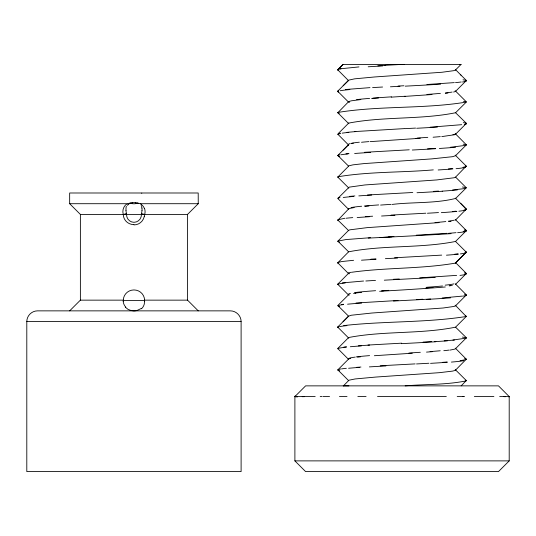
<?xml version="1.0" encoding="UTF-8"?>
<svg xmlns="http://www.w3.org/2000/svg" width="536" height="536" viewBox="0 0 536 536"><rect width="100%" height="100%" fill="white"/><g stroke="black" fill="none" stroke-linecap="round" stroke-linejoin="round"><path stroke-width="0.8" d="M69.66 310.86L80.38 300.147L80.38 214.42L69.667 203.707L69.66 192.994L198.206 192.994L198.246 203.707L187.526 214.42L80.393 214.42M123.24 301.205L123.3 300.147A10.646 10.425 0 0 1 133.953 289.942A10.646 10.425 0 0 1 144.593 300.147L144.666 301.205M360.808 99.569L351.294 100.822L349.01 101.451L348.521 102.081L337.854 91.408M461.154 385.866L466.28 380.533L455.198 369.538M354.175 207.553L349.459 208.497L348.494 209.127L348.681 209.435L337.787 198.454L349.177 187.144L364.962 184.947L436.853 179.929L454.334 177.731L455.587 177.101L466.246 166.12L455.225 155.125M337.888 326.853L348.567 316.166L351.341 315.228L371.857 313.031L443.118 308.006L454.086 306.438L455.54 305.808L455.158 305.178M455.165 90.778L455.52 91.408L466.186 80.728M26.8 321.58C26.787 315.784 31.718 310.853 37.513 310.86L230.393 310.86C236.188 310.853 241.12 315.784 241.106 321.58L241.106 471.593L26.8 471.593L26.8 321.58L241.106 321.58M144.278 216.705L144.64 214.42M343.409 385.866L348.976 380.212L355.133 378.952L375.656 377.069L439.413 372.674L452.578 371.106L454.984 370.477L455.573 369.853M348.829 188.089L337.801 177.108L348.983 165.798L352.923 164.86L363.937 163.601L431.721 158.891L452.558 156.693L455.486 155.755L466.139 145.089M126.335 206.3L126.134 207.177A20.85 16.321 15.6 0 0 126.034 210.373M466.22 230.788L455.526 241.461C420.526 248.443 383.655 244.939 348.608 251.82L337.868 241.146L348.507 230.473L349.733 229.844L367.153 227.646L439.058 222.621M337.901 112.439C380.198 105.559 424.023 109.083 466.28 102.081L455.58 112.741C420.639 119.816 383.756 116.319 348.681 123.106L348.802 123.729L337.807 112.754L348.534 101.766M455.278 219.485L455.486 220.115L466.307 209.127L455.419 198.139L455.593 198.447C435.219 203.586 413.109 201.931 392.191 204.417M348.608 251.82L337.767 262.808L348.708 273.796M455.58 305.493L466.24 316.495L455.567 327.161C420.639 334.236 383.749 330.739 348.668 337.519L348.755 338.149L337.781 327.168M455.506 370.162L466.3 359.187L455.386 348.192L455.62 348.507L454.709 349.137L450.086 350.075M337.794 91.093L348.822 80.105L354.564 78.852L374.59 76.97L441.999 72.26L453.657 70.692L455.412 70.062L455.365 69.432L460.973 75.154M350.732 358.236L348.795 358.865L348.655 359.488L338.042 348.829M343.509 321.319L343.107 321.741L348.567 316.166L337.801 305.507L348.514 294.82M337.76 69.747L343.033 64.407L461.074 64.407L455.412 70.062M338.075 69.432L343.033 64.407M338.022 133.786L348.681 123.106M348.755 208.812L337.928 220.115A64.836 3.417 0.4 0 0 338.196 220.745M338.028 348.199L348.668 337.519M348.554 166.113L337.801 155.447L348.782 144.452M337.754 284.16L348.688 273.172M455.446 284.469L466.039 273.796M343.114 150.147L348.474 144.767L348.635 145.082L338.028 134.415M455.399 134.402L466.333 123.427M348.521 380.52L337.814 369.86L348.795 358.865M455.54 305.808L466.179 295.142M455.392 348.822L466.327 337.841M455.325 198.762L466.32 187.781L455.587 177.101M352.011 272.228C386.248 267.457 421.269 269.025 455.292 263.122L466.28 252.134L455.526 241.461M455.292 263.122L466.28 252.134L464.839 252.764M509.2 460.88L498.487 471.593L305.607 471.593L294.894 460.88L294.894 396.586L305.607 385.866L498.487 385.866L509.2 396.586L509.2 460.88L294.894 460.88M343.147 85.747L348.507 80.42L348.641 80.735L337.982 70.055M127.427 205.328L128.935 204.008M337.767 219.8L344.983 218.232M141.095 308.548L136.995 310.498M466.32 187.781L463.439 188.726L452.545 189.979M337.814 369.86L340.722 368.915M137.953 202.863C135.575 204.142 132.325 204.142 129.946 202.863M466.24 316.495C425.879 322.833 384.366 320.99 343.677 325.593M337.868 241.146L345.82 239.579L370.49 237.696M466.22 166.435L462.937 167.373M466.26 380.848C446.307 384.969 425.47 384.124 405.176 385.873M337.874 176.793C369.244 171.507 401.591 172.639 433.309 169.885M337.935 262.499L341.68 261.555L353.599 260.302M466.106 359.502L460.055 360.755M337.988 198.139L340.018 197.516M466.072 209.442L463.982 210.072M465.985 338.156L452.913 340.038M454.729 134.717L441.785 136.6M465.389 145.403L450.274 147.286M129.196 203.419L132.07 202.762M340.353 68.802L358.959 66.92M353.559 293.413L355.837 293.098M449.181 285.882L450.307 285.721M462.528 296.086L442.173 297.969M342.276 282.901L363.576 281.018M461.704 124.68L430.16 127.193M345.499 89.519L369.961 87.636M360.004 292.629L361.579 292.468M456.632 275.37L419.708 277.876M454.293 82.618L426.917 84.5M370.229 141.625L417.062 138.489M430.944 287.604L432.981 287.45M432.009 94.544L404.265 96.426M354.383 131.588L404.526 128.607M356.011 302.994L398.06 300.482M374.356 355.723L412.305 353.217M447.011 233.301L416.264 235.183M381.371 290.901L383.662 290.747M441.698 255.116L394.516 257.789M364.493 152.304L409.243 149.799M367.441 195.004L412.767 192.491M367.977 345.057L401.618 343.174M425.845 213.207L390.999 215.09M384.62 65.352L402.147 64.407M380.185 365.78L415.132 363.897M398.013 86.068L403.923 85.753M393.35 279.29L399.24 278.975M509.18 396.586L499.666 396.586M459.834 64.407L461.067 64.407M69.673 203.707L127.2 203.707C123.608 205.844 122.027 210.487 123.267 214.42A10.472 10.271 -0.2 0 0 133.946 224.584M140.707 203.707L198.233 203.707M80.38 300.147L123.3 300.147M144.613 300.147L187.533 300.147L198.246 310.86M123.293 300.488L144.613 300.488M348.909 385.866L343.221 385.866M493.911 396.586L474.333 396.586M315.195 396.586L294.941 396.586M323.067 396.586L329.56 396.586M339.449 396.586L347.033 396.586M357.84 396.586L366.088 396.586M377.532 396.586L446.314 396.586M457.201 396.586L464.591 396.586M402.047 64.414L404.506 64.568M135.903 202.775L138.73 203.432M339.764 156.391L337.921 155.762M339.717 370.805L337.901 370.175M339.623 306.445L337.861 305.822M339.482 242.091L337.874 241.461M464.846 229.85L465.851 230.158M339.248 113.377L337.807 112.754M465.168 208.497L466.005 208.812M465.556 251.511L466.179 251.82M465.67 315.865L466.226 316.18M465.744 380.218L466.28 380.533M465.73 165.805L466.246 166.12M337.801 177.108L338.283 177.423M465.958 358.872L466.3 359.187M460.558 74.725L466.327 80.42M466.32 294.834L455.339 283.839M455.56 91.093L466.253 101.766M466.146 123.113L455.58 112.741M466.307 230.473L455.613 219.8M466.333 144.774L455.392 133.779M466.139 337.526L455.567 327.161M337.928 220.115L348.507 230.473M337.968 284.469L348.5 294.981M466.086 273.172L455.466 262.493L455.613 262.808M460.813 203.533L466.307 209.127M125.384 307.188L127.896 309.279L130.911 310.498A8.409 5.367 0 0 0 133.953 310.833M141.136 205.033L141.303 205.449M141.578 206.3L141.913 208.075M187.526 214.42L187.533 300.147M141.98 210.367A22.07 17.326 -14.4 0 1 141.524 213.315L141.504 214.42M126.409 213.315L126.409 214.42M137.008 310.525A8.409 5.434 0.1 0 1 133.953 310.893M125.692 307.048A18.66 12.757 -4.2 0 1 123.206 301.212M129.236 203.559A9.883 9.816 -60.1 0 1 127.206 203.881M132.084 202.829A9.789 9.608 -1.5 0 1 135.889 202.829M140.713 203.62A9.561 9.253 28.9 0 1 138.764 203.291M140.472 203.874A14.921 10.017 -2.2 0 1 144.439 208.638M144.573 208.618A20.073 13.943 -9.2 0 1 144.713 214.427M144.204 216.685A10.599 10.445 87 0 1 133.953 224.899M126.215 213.315A2.841 1.032 -10.5 0 1 123.36 214.413M135.642 203.6A5.253 1.099 90 0 1 135.668 202.434M141.785 193.114A23.403 9.507 0 0 1 141.745 193.288M132.245 202.434A5.253 1.099 -90 0 1 132.271 203.6M144.519 214.313A2.841 0.951 6.9 0 1 141.571 213.315M126.436 213.315A22.197 17.387 15 0 1 125.953 210.367M141.94 208.069A21.795 17.125 -13.1 0 1 142.027 210.367M141.424 214.427A7.604 7.444 -90 0 1 133.987 222.306A7.604 7.444 -90 0 1 126.55 214.427M144.452 301.199A17.815 12.361 10.7 0 1 141.491 308.776M509.18 396.734A107.113 0.65 0.2 0 1 508.416 396.808M295.028 396.144A107.113 0.65 0.2 0 1 295.323 396.07M503.934 396.653A107.113 0.596 0.2 0 1 505.716 396.694M463.024 396.553A107.187 0.369 0.3 0 1 463.506 396.553M320.193 396.593A107.113 0.449 -0.3 0 1 322.022 396.573M302.197 396.687A107.113 0.563 -0.3 0 1 304.642 396.64M297.634 396.861A107.187 0.643 -0.1 0 1 294.994 396.754M377.82 65.807A63.436 1.059 -2.9 0 1 385.706 65.365M368.192 66.786A64.843 1.373 -2.8 0 1 382.717 65.935M338.022 69.586A63.194 3.29 -0.6 0 1 341.03 68.809M337.874 70.377A64.856 3.43 -0.2 0 1 338.685 69.593M463.03 79.797A64.943 3.33 0.8 0 1 466.045 80.574M466.34 80.574A63.456 3.357 -0.2 0 1 465.717 81.043M466.22 81.043A64.97 3.37 -0.6 0 1 462.461 82.001M461.255 81.981A63.221 3.008 -1.3 0 1 455.506 82.624M440.625 84.152A64.856 1.186 -2.9 0 1 405.209 86.155M390.429 86.792A64.923 0.369 -3 0 1 399.963 86.283M372.6 87.603A63.261 1.186 -2.8 0 1 382.59 87.026M340.159 90.758A64.876 3.095 -1.3 0 1 349.854 89.572M337.854 91.093A63.436 3.337 -0.4 0 1 338.471 90.778M338.477 92.045A64.869 3.437 0 0 1 338.27 91.093M463.466 101.297A64.595 3.33 0.7 0 1 466.166 102.075M463.298 122.644A64.816 3.276 0.9 0 1 465.389 123.106M466.025 123.113A63.462 3.363 0.1 0 1 466.293 123.582M466.139 123.582A64.876 3.437 -0.2 0 1 464.33 124.707M437.43 127.072A64.883 1.36 -2.8 0 1 416.68 128.272M415.581 128.091A63.429 0.442 -3 0 1 405.008 128.653M347.04 132.365A63.248 2.68 -1.8 0 1 355.824 131.601M342.189 133.142A64.936 3.008 -1.5 0 1 348.795 132.392M338.564 133.625A63.429 3.276 -0.7 0 1 340.561 133.156M337.76 134.576A64.849 3.404 -0.4 0 1 340.146 133.638M463.191 144.151A64.896 3.296 0.9 0 1 465.771 144.767M466.26 144.774A63.161 3.35 0 0 1 465.737 145.403M455.627 147.226A64.936 2.479 -2.1 0 1 439.332 148.465M435.714 148.371A63.476 1.554 -2.7 0 1 427.493 148.867M435.621 148.707A64.849 1.306 -2.8 0 1 412.291 150.026M354.624 153.49A64.849 2.131 -2.4 0 1 370.57 152.405M345.928 153.872A63.429 2.821 -1.7 0 1 349.003 153.564M340.796 154.804A64.936 3.109 -1.3 0 1 348.072 153.899M337.901 155.447A63.248 3.296 -0.6 0 1 339.71 154.817M465.355 167.353A64.856 3.203 -1.1 0 1 456.082 168.693M452.344 168.632A63.529 2.58 -2 0 1 448.371 168.947M452.92 168.9A64.608 2.419 -2.2 0 1 438.16 169.972M462.447 186.99A64.843 3.176 1.2 0 1 464.886 187.453M457.329 189.925A64.648 2.586 -2 0 1 442.187 191.151M438.582 191.077A63.483 1.856 -2.5 0 1 433.376 191.399M442.361 191.238A64.869 1.621 -2.7 0 1 417.008 192.732M358.812 195.895A64.863 1.983 -2.5 0 1 371.696 195.057M349.405 196.41A63.436 2.613 -1.9 0 1 354.879 195.948M343.254 197.483A64.876 2.854 -1.7 0 1 353.579 196.457M465.63 210.058A64.883 3.27 -0.9 0 1 458.856 211.204M456.129 211.171A63.529 2.787 -1.7 0 1 452.652 211.486M456.853 211.425A64.91 2.566 -2 0 1 441.309 212.658M438.508 212.571A63.141 1.729 -2.6 0 1 427.453 213.241M381.545 216.015A64.93 0.744 -3 0 1 394.925 215.284M365.297 216.651A63.496 1.735 -2.6 0 1 372.627 216.202M357.15 217.542A64.863 2.03 -2.5 0 1 369.472 216.718M346.162 218.226A63.194 2.687 -1.8 0 1 352.742 217.609M464.176 230.179A64.876 3.43 0.2 0 1 465.958 231.431M464.766 231.418A63.449 3.263 -0.7 0 1 463.191 231.733M464.538 231.72A64.836 3.189 -1.1 0 1 457.61 232.698M456.042 232.671A63.295 2.707 -1.8 0 1 448.471 233.314M451.044 233.649A64.863 0.61 -3 0 1 368.225 238.098M388.868 236.724A63.509 0.496 -3 0 1 393.947 236.45M380.051 237.528A64.628 0.804 -3 0 1 391.89 236.879M466.025 252.751A64.575 3.303 -0.8 0 1 460.391 253.897M457.978 253.863A63.583 2.901 -1.6 0 1 454.776 254.178M458.407 254.144A64.95 2.787 -1.8 0 1 446.461 255.183M385.384 258.674A64.635 0.563 -3 0 1 397.625 258.017M370.878 259.19A63.496 1.427 -2.8 0 1 375.937 258.888M361.472 260.195A64.863 1.735 -2.6 0 1 375.984 259.29M337.888 263.283A64.843 3.43 0.2 0 1 337.935 262.814M464.839 272.858A63.235 3.229 0.8 0 1 465.409 273.012M464.699 273.018A64.957 3.41 0.4 0 1 466.333 273.802M466.159 273.796A63.442 3.33 -0.4 0 1 464.886 274.271M465.952 274.258A64.95 3.31 -0.8 0 1 459.962 275.404M435.225 277.393A64.869 0.797 -3 0 1 396.667 279.497M384.299 280.187A64.923 0.616 -3 0 1 396.854 279.504M365.853 280.991A63.127 1.548 -2.7 0 1 375.515 280.402M338.739 283.993A64.916 3.256 -1 0 1 345.244 282.928M337.868 284.469A63.523 3.37 0 0 1 337.941 284M337.74 284.629A64.876 3.43 0.2 0 1 337.774 284.469M464.665 294.204A63.422 3.29 0.6 0 1 465.737 294.519M464.98 294.525A64.916 3.43 0.2 0 1 466.179 295.463M465.838 295.457A63.261 3.303 -0.6 0 1 463.251 296.093M450.588 297.842A64.876 2.023 -2.5 0 1 426.777 299.396M422.864 299.222A63.436 1.005 -2.9 0 1 416.74 299.557M430.609 299.034A64.856 0.583 -3 0 1 393.478 301.031M347.562 304.2A64.869 2.566 -2 0 1 361.679 303.068M341.332 304.562A63.489 3.095 -1.2 0 1 343.516 304.247M338.518 305.5A64.642 3.263 -0.9 0 1 343.415 304.575M339.422 326.685A64.615 3.176 -1.1 0 1 346.886 325.627M337.807 327.007A63.516 3.35 -0.3 0 1 338.317 326.692M337.781 327.637A64.856 3.437 -0.1 0 1 338.551 327.014M462.401 337.07A64.869 3.357 0.7 0 1 466.293 338.156M454.454 340.025A63.241 2.466 -2.1 0 1 444.217 340.836M447.674 340.782A64.943 2.178 -2.4 0 1 434.368 341.673M431.668 341.593A63.429 1.333 -2.8 0 1 423.078 342.089M435.868 341.754A64.843 1.072 -2.9 0 1 401.343 343.65M358.316 345.827A63.201 2.023 -2.4 0 1 369.632 345.084M350.323 346.745A64.849 2.439 -2.1 0 1 361.445 345.888M343.784 347.1A63.483 2.948 -1.5 0 1 346.497 346.785M339.208 348.186A64.93 3.209 -1.1 0 1 346.363 347.127M337.868 348.829A63.114 3.343 -0.2 0 1 338.283 348.199M464.571 358.557A63.215 3.236 0.8 0 1 465.67 358.872M463.627 360.715A64.856 3.035 -1.4 0 1 451.399 362.081M447.232 362.008A63.422 2.305 -2.2 0 1 442.729 362.329M447.198 362.262A64.93 2.003 -2.5 0 1 430.535 363.348M428.934 363.247A63.255 1.206 -2.8 0 1 416.526 363.944M369.378 366.892A64.876 1.313 -2.8 0 1 385.94 365.941M356.668 367.341A63.429 2.211 -2.3 0 1 360.936 367.039M348.601 368.266A64.869 2.586 -2 0 1 359.435 367.388M341.492 368.915A63.282 3.002 -1.4 0 1 346.363 368.292M349.224 358.256A54.096 3.243 -1.2 0 1 355.234 357.103M357.566 357.137A52.95 2.754 -2.1 0 1 360.547 356.822M356.279 356.882A54.076 2.62 -2.4 0 1 369.585 355.616M420.325 352.286A54.143 0.811 -3.5 0 1 408.881 353.03M432.405 351.67A53.091 1.668 -3.2 0 1 426.495 352.105M440.23 350.765A54.156 2.084 -2.9 0 1 430.073 351.589M449.141 350.082A52.689 2.727 -2.1 0 1 443.815 350.698M349.559 294.968A54.712 3.477 -0.1 0 1 350.443 293.36M355.12 293.098A51.945 2.774 -2 0 1 359.194 292.623M354.598 292.602A54.471 2.513 -2.5 0 1 375.595 290.686M382.55 290.753A52.354 1.018 -3.5 0 1 388.774 290.338M445.329 286.974A53.935 0.804 -3.5 0 1 379.622 291.289M430.026 287.611A52.227 1.568 -3.2 0 1 425.859 287.919M442.528 285.99A54.458 2.124 -2.9 0 1 426.529 287.289M452.317 285.333A52.307 3.049 -1.5 0 1 449.878 285.721M454.005 283.846A53.942 3.236 -1.2 0 1 445.188 285.159M349.633 273.789A54.076 3.424 0.4 0 1 348.594 272.851M349.03 272.858A52.756 3.29 -0.7 0 1 351.382 272.221M445.805 221.569A54.069 2.486 -2.5 0 1 435.004 222.561M451.037 221.214A52.93 2.975 -1.7 0 1 448.867 221.522M454.367 220.129A54.096 3.176 -1.4 0 1 448.371 221.18M351.04 207.593A54.082 3.002 -1.8 0 1 361.639 206.226M365.157 206.3A52.943 2.258 -2.7 0 1 368.982 205.978M364.272 206.052A54.089 2.07 -2.9 0 1 378.671 204.926M380.6 205.067A52.749 1.146 -3.4 0 1 391.079 204.363M348.742 144.76A54.149 3.437 -0.2 0 1 349.82 143.648M350.732 143.668A53.098 3.183 -1.2 0 1 353.405 143.186M351.71 143.219A54.149 3.069 -1.7 0 1 359.341 142.201M361.505 142.261A52.702 2.399 -2.5 0 1 368.922 141.605M420.378 138.188A52.957 0.945 -3.5 0 1 416.01 138.482M427.788 137.343A54.103 1.26 -3.4 0 1 417.102 138.08M440.284 136.62A52.742 2.09 -2.9 0 1 433.095 137.223M455.56 133.779A54.109 3.41 -0.5 0 1 452.933 134.697M349.646 102.242A54.176 3.27 1.2 0 1 349.184 102.088M356.561 99.622A54.156 2.553 -2.5 0 1 369.612 98.389M371.609 98.483A53.098 1.782 -3.1 0 1 378.503 97.974M372.882 98.128A54.143 1.407 -3.3 0 1 391.528 96.849M391.213 97.143A52.702 0.402 -3.6 0 1 405.27 96.246M440.398 93.371A54.076 2.05 -2.9 0 1 426.924 94.443M447.995 92.983A52.95 2.76 -2.1 0 1 445.309 93.291M452.096 92.058A54.096 2.988 -1.8 0 1 445.436 92.949M455.372 91.408A52.742 3.276 -0.8 0 1 453.577 92.031"/></g></svg>
